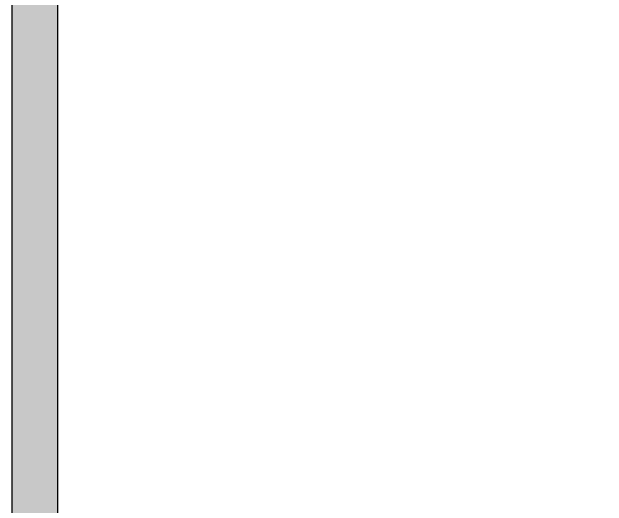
# Model space of a CAD drawing. Extents: x 0 to 420, y 0 to 297.
# Drawn here: x 98.04 to 121.41, y 187.81 to 207.21 of the extents above; entities that cross this region are included whole.
import ezdxf

# ---------------------------------------------------------------- set-up
doc = ezdxf.new("R2010")
doc.units = 0
doc.layers.add('L25', color=1, linetype='CONTINUOUS')

msp = doc.modelspace()

# ---------------------------------------------------------------- hatches: boundary and pattern name
at = {"layer": 'L25'}
h = msp.add_hatch(color=256, dxfattribs=at)
edge = h.paths.add_edge_path(flags=16)
edge.add_line((99.84592, 174.341716), (99.84592, 244.341716))
edge.add_arc((111.84592, 244.341716), 12, 90, 180, ccw=False)
edge.add_line((111.84592, 256.341716), (261.84592, 256.341716))
edge.add_arc((261.84592, 244.341716), 12, 0, 90, ccw=False)
edge.add_line((273.84592, 244.341716), (273.84592, 174.341716))
edge.add_arc((261.84592, 174.341716), 12, -90, 0, ccw=False)
edge.add_line((261.84592, 162.341716), (111.84592, 162.341716))
edge.add_arc((111.84592, 174.341716), 12, 180, 270, ccw=False)
edge = h.paths.add_edge_path()
edge.add_line((98.04592, 174.341716), (98.04592, 244.341716))
edge.add_arc((111.84592, 244.341716), 13.8, 90, 180, ccw=False)
edge.add_line((111.84592, 258.141716), (261.84592, 258.141716))
edge.add_arc((261.84592, 244.341716), 13.8, 0, 90, ccw=False)
edge.add_line((275.64592, 244.341716), (275.64592, 174.341716))
edge.add_arc((261.84592, 174.341716), 13.8, -90, 0, ccw=False)
edge.add_line((261.84592, 160.541716), (111.84592, 160.541716))
edge.add_arc((111.84592, 174.341716), 13.8, 180, 270, ccw=False)

# ---------------------------------------------------------------- linework, layer by layer
for points in [[(98.04592, 174.341716), (98.04592, 244.341716, -0.414213562), (111.84592, 258.141716), (261.84592, 258.141716, -0.414213562), (275.64592, 244.341716), (275.64592, 174.341716, -0.414213562), (261.84592, 160.541716), (111.84592, 160.541716, -0.414213562)], [(99.84592, 174.341716), (99.84592, 244.341716, -0.414213562), (111.84592, 256.341716), (261.84592, 256.341716, -0.414213562), (273.84592, 244.341716), (273.84592, 174.341716, -0.414213562), (261.84592, 162.341716), (111.84592, 162.341716, -0.414213562)]]:
    msp.add_lwpolyline(points, format="xyb", close=True, dxfattribs=at)

doc.saveas('drawing.dxf')
